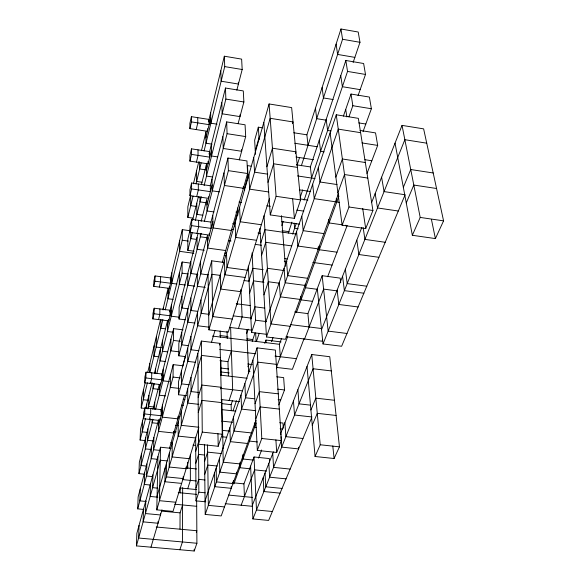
<?xml version="1.0" encoding="UTF-8"?>
<svg xmlns="http://www.w3.org/2000/svg" width="580" height="580" viewBox="0 0 580 580"><rect width="100%" height="100%" fill="white"/><g stroke="black" fill="none" stroke-linecap="round" stroke-linejoin="round"><path stroke-width="0.87" d="M187.717 388.897L187.702 403.086L198.882 404.333M187.746 348.058L187.731 361.391L195.612 362.326M187.768 309.626L187.761 322.183L194.916 323.075M187.797 273.39L187.789 285.237L194.735 286.143M194.046 251.22L187.811 250.371L187.819 239.177L190.537 228.266M193.031 218.145L187.833 217.406L187.84 206.821L190.689 195.069L190.711 205.654L195.96 206.407M187.739 468.596L187.746 462.289M186.158 466.994L186.158 468.734L169.193 467.016L169.382 453.096M182.656 487.657L182.432 541.959L179.865 549.731M183.135 476.825L183.128 478.558L166.329 476.883L166.547 463.014M179.988 529.112L180.083 512.865L182.584 504.955M180.199 492.942L180.228 487.584M181.337 411.235L181.257 425.343L198.94 427.25M181.554 370.598L181.482 383.873L189.196 384.757M181.757 332.311L181.692 344.825L188.703 345.673M181.953 296.17L181.888 307.987L188.181 308.785M156.817 373.622L182.076 273.18L182.135 262L190.798 263.161M165.206 309.952L182.25 240.243L182.309 229.651L190.341 230.768M177.886 417.078L177.871 418.84L162.306 417.143L162.545 404.818M178.249 422.037L178.147 436.102L195.641 437.958M186.499 395.661L178.459 394.755L178.553 381.51L211.7 260.812L224.155 262.486M185.694 356.62L178.749 355.794L178.843 343.302L207.43 235.444L207.625 248.066L225.714 250.538M185.259 319.798L179.031 319.022L179.118 307.219L198.092 233.254M179.379 273.079L179.292 284.251L185.353 285.041M179.619 240.743L179.539 251.329L193.821 253.264M173.862 431.266L173.848 433.013L158.492 431.375L158.739 419.978M172.274 442.961L172.115 456.931L189.247 458.693M143.92 509.458L137.714 508.877L173.05 377.072L173.195 364.631L182.983 365.784M155.563 409.538L173.478 340.431L173.616 328.664L183.135 329.839M170.455 374.977L170.281 387.389L179.176 388.404M170.94 339.082L170.781 350.827L178.575 351.763M171.412 305.073L171.26 316.209L179.285 317.209M171.854 272.803L171.709 283.373L176.922 284.055M168.787 319.29L168.766 320.87L152.83 318.891L152.982 313.352L154.186 308.219L170.121 310.227L170.041 315.767L154.034 313.765L152.83 318.891M169.302 286.607L169.273 288.361L153.743 286.346L153.888 281.082L155.063 275.935L170.6 277.972L170.52 283.236L154.918 281.206L155.063 275.935M165.155 467.9L164.923 481.748L181.634 483.394M160.522 513.264L160.493 514.96L145.421 513.547L145.797 500.815M163.226 369.156L163.002 380.835L169.244 381.546M159.913 418.76L159.877 420.507L143.521 418.731L143.724 412.605L144.913 407.827L161.269 409.625L161.146 415.751L144.71 413.961L143.521 418.731M160.667 382.945L160.631 384.605L144.703 382.786L144.891 376.978L146.051 372.157L161.987 373.998L161.871 379.806L145.87 377.971L144.703 382.786M158.079 521.427L158.043 523.24L143.115 521.862L143.499 509.175M171.035 448.318L160.515 447.216L159.442 500.685L175.827 502.251M162.661 340.185L162.444 351.262L167.627 351.886M163.27 309.8L163.306 308.045M159.906 308.937L159.783 314.483L158.55 319.602M160.645 276.667L160.522 281.931L159.319 287.071M198.686 428.076L173.007 511.393L156.781 509.863L157.941 456.59M159.514 384.388L159.275 395.205L165.438 395.893M160.268 349.812L160.022 360.869L165.169 361.478M160.928 319.471L160.732 328.236L165.177 328.787M152.946 474.788L152.627 487.657L157.789 488.157M153.874 437.53L153.569 449.732L159.775 450.377M154.577 409.291L154.758 402.165M155.469 373.636L155.6 368.546M156.397 336.56L156.136 347.05L161.378 347.681M150.785 408.472L150.612 414.599L149.393 419.369M151.772 372.817L151.612 378.631L150.423 383.438M154.034 313.765L154.186 308.219M150.517 483.626L150.176 496.451L157.847 497.19M151.503 446.484L151.177 458.649L157.332 459.28M152.228 419.217L152.134 422.776L158.13 423.422M153.171 383.598L153.033 388.673L158.362 389.274M154.171 345.738L153.896 356.214L158.224 356.722M146.885 463.913L146.53 476.006L152.576 476.608M147.915 428.837L147.581 440.336L153.838 440.988M148.9 395.444L148.574 406.399L153.816 406.971M149.582 372.331L149.836 363.631M144.637 472.396L144.268 484.445L150.256 485.032M145.718 437.414L145.362 448.884L150.684 449.435M146.617 408.305L146.74 404.108M144.71 413.961L144.913 407.827M145.87 377.971L146.051 372.157M139.041 525.437L138.613 538.03L196.903 543.257L196.671 501.2M140.266 488.904L139.86 500.881L146.117 501.475M141.426 454.125L141.049 465.53L146.276 466.059M142.535 420.986L142.172 431.861L147.284 432.404M143.601 389.368L143.253 399.743L148.574 400.338M196.903 543.257L194.213 551L136.43 545.896L136.865 533.346L160.515 447.216M137.714 508.877L138.134 496.937L158.536 419.942M145 474.244L138.946 473.642L139.338 462.267L150.503 418.767M145.515 440.626L140.113 440.06L140.49 429.214L144.217 414.236M145.624 408.509L141.223 408.023L141.585 397.67L145.246 382.561M191.414 116.667L191.429 121.901L209.119 124.671L209.025 119.437L191.414 116.667L189.885 123.366L189.892 128.6L207.495 131.334L207.451 128.716M153.743 286.346L154.918 281.206M189.892 128.6L191.429 121.901M191.494 148.85L191.509 154.403L209.735 157.158L209.634 151.605L191.494 148.85L189.921 155.571L189.928 161.124L208.061 163.85L208.017 161.465M196.214 129.579L197.78 122.895L197.737 117.66M189.928 161.124L191.509 154.403M196.439 162.103L198.055 155.389L198.012 149.836M191.581 183.019L191.596 188.92L210.388 191.661L210.279 185.76L191.581 183.019L189.957 189.762L189.964 195.663L208.662 198.367L208.633 196.685M189.964 195.663L191.596 188.92M147.719 372.353L160.551 319.435M162.879 309.807L168.12 288.18L167.946 298.736L173.094 299.396M170.179 279.683L182.309 229.651M193.415 183.831L198.773 161.719M201.448 150.684L206.212 131.044M208.416 121.938L224.344 56.217L241.635 59.117L242.179 69.506L236.85 90.139M168.033 293.437L171.781 278.067M205.893 137.931L210.757 117.928M141.223 408.023L147.4 382.771M149.944 372.367L162.879 319.457M187.833 217.406L193.038 196.142M195.996 184.034L201.151 162.951M204.088 150.945L224.714 66.606L224.344 56.217M196.678 196.635L198.345 189.906L198.295 184.005M191.675 219.37L191.69 225.656L211.084 228.375L210.968 222.089L191.675 219.37L190.001 226.12L190.008 232.406L209.293 235.081L209.264 233.29M145.689 408.327L152.061 382.749M154.36 373.527L167.591 320.399L167.41 331.513L173.565 332.267M169.701 311.931L182.135 262M192.473 220.501L198.447 196.526M201.398 184.679L206.726 163.256M209.003 154.113L225.468 88.029L243.295 90.93L243.875 101.978L238.119 123.612M190.008 232.406L191.69 225.656M167.497 325.931L171.332 310.612M206.407 170.469L211.432 150.394M140.113 440.06L145.558 418.397M147.929 408.987L154.28 383.706M187.811 250.371L192.292 232.558M195.337 220.436L201.304 196.721M204.117 185.542L225.859 99.078L225.468 88.029M196.939 233.37L198.657 226.635L198.606 220.349M152.859 409.567L159.311 384.409M161.573 375.601L173.616 328.664M201.115 221.48L206.857 199.1L207.045 210.968L214.056 211.961M210.279 185.76L226.664 121.901L245.064 124.794L245.681 136.576L239.279 159.884M159.406 389.354L163.118 374.97M206.951 205.001L212.142 184.875M138.946 473.642L152.982 419.492M179.031 319.022L201.238 233.349M204.363 221.292L227.077 133.69L226.664 121.901M160.849 411.213L173.195 364.631M210.968 222.089L227.933 158.05L246.95 160.935L247.609 173.522L222.307 262.523M158.623 425.212L162.429 410.952M207.531 241.722L212.896 221.582M178.749 355.794L228.382 170.65L227.933 158.05M182.613 366.35L185.426 356.106M136.43 545.896L160.254 460.215L167.33 460.933M178.459 394.755L211.954 274.289L220.538 275.427M262.617 127.861L258.332 127.187L254.642 140.258L255.49 154.389M169.389 448.688L184.563 395.313M234.501 226.693L234.4 223.981L237.706 212.381L235.922 212.12M244.615 190.291L244.521 188.478L248.037 176.168M255.273 150.778L259.006 137.692M157.078 496.168L201.369 341.076L220.037 343.353L222.234 434.253L218.21 446.288L198.476 444.208L197.838 353.452M208.691 315.447L269.084 103.958L291.638 107.59L300.585 199.904L294.408 218.377L270.273 214.912L263.82 122.387M156.781 509.863L201.506 355.41L220.386 357.664M269.49 198.317L228.223 332.224L208.916 329.839L270.171 118.305L293.031 121.938L292.516 123.605M150.974 547.179L162.001 509.849M211.432 342.512L214.963 330.564M198.143 397.307L201.804 385.048L221.096 387.266L220.581 388.89M266.909 166.75L272.44 148.204L295.923 151.822L295.394 153.497M198.251 412.59L201.949 400.381L221.466 402.571M268.004 182.359L273.622 163.792L297.438 167.403M219.537 344.991L220.037 343.353M195.736 451.095L198.505 442.25M249.023 280.597L252.865 268.286L263.211 269.678M260.819 242.846L264.93 229.694L295.938 234.059M198.476 444.208L202.261 432.107L201.369 341.076M270.273 214.912L276.094 196.315L269.084 103.958M187.724 488.715L190.37 480.37L190.341 454.771M195.801 463.217L198.592 454.401L204.711 455.039M228.375 375.789L227.954 361.652L231.384 350.827M238.452 328.49L242.099 316.97L240.968 290M249.639 293.161L253.532 280.865L263.973 282.25M261.58 255.439L265.742 242.295L291.726 245.905M297.083 165.22L299.498 157.716M308.016 145.312L306.878 134.814L340.967 29L358.215 32.023L359.977 42.297L353.133 62.473M195.924 488.099L198.766 479.363L204.994 479.986M204.61 461.383L207.625 452.132L221.444 453.575M250.901 319.08L254.888 306.82L264.661 308.074M263.146 281.445L267.416 268.315L284.019 270.555M246.725 333.464L248.124 329.179M281.88 225.548L283.214 221.458M301.361 165.735L342.555 39.273L340.967 29M205.777 501.809L195.989 500.866L198.853 492.173L198.418 429.961M204.755 474.28L207.799 465.073L217.384 466.052M229.114 400.476L232.652 389.738L230.623 327.577M266.655 334.326L251.553 332.449L255.591 320.211L252.061 252.916M263.951 294.872L268.279 281.757L278.879 283.163M231.297 410.531L231.115 404.673L232.493 400.534M252.198 341.424L254.997 333.021M288.296 233.102L291.95 222.147M300.193 197.41L302.702 189.892M311.569 178.053L310.358 166.924L345.839 60.48L363.624 63.503L365.501 74.45L358.056 95.627M233.124 410.604L236.466 400.7M247.899 366.792L248.762 364.233M256.411 341.562L259.209 333.268M292.646 234.139L296.271 223.38M304.094 200.194L347.536 71.42L345.839 60.48M205.059 500.801L257.041 347.862L275.384 350.095L281.394 440.604L276.689 452.451L257.317 450.413L252.902 360.042M265.625 322.618L336.269 114.782L358.346 118.342L372.911 210.496L365.712 228.6L342.127 225.214L330.121 132.871M196.301 532.288L196.83 530.729L156.216 527.01M255.969 420.326L221.19 515.939L205.211 514.431L257.796 362.137L276.334 364.356M338.488 193.495L285.447 339.307L266.488 336.958L338.249 129.123L360.615 132.675M264.792 343.433L265.966 340.047L281.097 341.91M343.389 116.138L351.031 94.04L369.38 97.063L371.388 108.743L363.036 131.617M348.95 116.819L352.836 105.719L351.031 94.04M271.549 341.7L272.999 337.567M255.033 403.731L259.34 391.659L278.291 393.834M335.878 177.161L342.367 158.985L365.327 162.523M280.292 356.736L279.422 344.302L281.561 338.357M255.78 418.941L260.144 406.921L279.299 409.074M337.908 192.741L344.513 174.544L367.785 178.067M233.921 483.822L256.092 423.059M287.716 336.4L276.399 367.415L292.378 369.322L304.145 338.437M296.46 312.439L338.93 196.055M276.413 368.684L277.023 367.017M244.419 496.632L243.926 483.872L254.033 456.967L269.352 458.57L269.548 461.999M309.154 326.968L307.9 313.62L322.154 275.696L340.185 278.125L340.736 282.583M257.317 450.413L261.798 438.502L257.041 347.862M342.127 225.214L348.993 206.995L336.269 114.782M258.557 458.099L261.645 449.986M278.813 404.92L284.519 389.956L283.642 377.609L276.732 376.797M327.656 276.718L347.159 225.526L345.441 225.279M367.002 173.442L377.682 145.406L375.536 132.907L360.028 130.435M241.142 505.216L254.635 469.858L266.655 471.09M304.551 339.032L323.604 289.094L337.495 290.935M252.314 505.361L273.376 451.9M307.016 366.524L315.07 456.496L334.087 458.504L339.459 446.839L329.766 356.714L311.743 354.525L280.756 433.166L280.872 434.913M321.537 329.665L361.789 227.512M371.584 202.652L402.027 125.381L423.632 128.862L443.57 220.85L435.399 238.59L412.344 235.284L395.031 143.129M322.661 339.597L322.023 341.2L286.056 336.733M311.649 417.803L268.642 520.419L252.902 518.933L313.084 368.75L331.296 370.924M381.611 177.197L384.061 191.596L405.123 194.749L341.627 346.26L323.017 343.954L404.854 139.707L426.742 143.18M310.909 410.031L315.846 398.148L334.45 400.28M403.339 187.355L410.741 169.527L433.195 172.985M312.265 425.176L317.267 413.337L336.081 415.454M406.261 202.899L413.808 185.049L436.559 188.5M315.07 456.496L320.225 444.773L311.743 354.525M412.344 235.284L420.203 217.427L402.027 125.381M224.475 506.913L208.343 505.368L207.524 444.933M272.375 511.502L256.49 509.979L254.033 456.967M174.594 504.194L196.7 506.304M161.588 511.125L180.083 512.865M178.227 492.601L196.635 494.392M225.243 503.686L252.539 506.318M280.075 493.13L263.885 491.536L263.168 477.804M179.844 487.939L196.7 489.592M198.853 492.173L205.139 492.79M228.375 495.059L252.38 497.408M232.442 482.72L243.926 483.872M282.047 488.425L265.778 486.801L265.046 473.048M182.417 479.58L196.33 480.965M250.052 468.771L239.794 467.719L239.67 464.268M185.97 467.879L196.635 468.959M286.063 478.855L269.627 477.188L268.852 463.391M253.322 460.085L242.976 459.012L242.81 454.684M290.152 469.082L273.564 467.371L272.738 453.524M170.781 442.772L172.557 442.961M192.973 445.107L195.619 445.382M202.261 432.107L222.234 434.253M261.798 438.502L281.394 440.604M320.225 444.773L339.459 446.839M173.565 431.578L176.211 431.861M222.27 436.791L226.758 437.269M257.411 441.938L249.509 441.09L249.32 436.74M247.551 443.483L230.34 441.648L229.919 427.649M280.147 428.75L282.576 429.019M256.36 427.395L254.576 427.206L254.374 422.834M251.387 432.919L234.001 431.041L233.544 416.991M302.977 438.495L285.875 436.646L284.896 422.661M175.457 425.292L178.089 425.575M222.466 430.367L229.6 431.136M279.748 422.689L282.967 423.045L283.323 428.243M178.002 416.324L179.771 416.52M221.821 421.123L232.609 422.305M183.171 399.294L184.947 399.489M221.473 403.593L231.115 404.673M255.78 410.691L241.577 409.103L241.026 394.973M311.996 416.969L294.538 415.019L293.451 400.947M181.598 405.152L183.352 405.348M221.538 409.596L235.806 411.184M149.937 383.061L152.468 383.351M278.117 399.671L280.705 399.968M198.86 392.464L191.037 391.58L191.008 377.348M254.468 398.786L245.492 397.764L244.898 383.59M310.481 405.145L299.019 403.847L297.873 389.731M221.132 399.569L239.663 401.664M173.05 377.072L180.235 377.899M277.544 389.151L284.519 389.956M221.016 388.404L242.418 390.862M220.393 371.903L229.238 372.94M220.697 375.166L247.167 378.262M219.994 360.702L227.954 361.652M247.762 364.008L252.235 364.544M220.588 368.01L228.614 368.96M248.233 371.265L250.002 371.476M219.769 349.428L255.679 353.764M275.021 356.098L296.431 358.687M198.925 350.733L190.965 349.776L190.943 336.414M212.403 336.074L279.422 344.302M173.478 340.431L180.467 341.279M229.586 327.388L251.648 330.136M208.829 327.149L197.642 325.757L197.548 312.344M219.885 335.515L227.976 336.516M246.775 338.829L252.829 339.568M208.93 314.324L201.1 313.33L200.963 299.904M255.591 320.211L266.365 321.567M290.464 324.611L321.508 328.526M232.29 319.036L212.758 316.579L211.7 260.812M290.167 326.322L270.99 323.908L264.031 215.738M346.985 333.478L328.164 331.107L322.154 275.696M197.758 311.358L190.893 310.496L190.871 297.917M233.138 315.832L250.988 318.094M236.249 303.746L250.371 305.558M294.683 311.924L307.9 313.62M299.962 299.389L280.343 296.829L279.285 282.424M358.092 306.972L338.836 304.464L337.125 290.101M205.248 287.375L197.367 286.346L197.28 273.745M312.642 301.382L301.049 299.867L300.723 296.286M245.101 277.457L224.866 274.768L224.438 260.297M305.051 285.418L285.193 282.779L284.07 268.351M363.856 293.226L344.375 290.638L342.577 276.261M207.792 274.811L200.709 273.869L200.586 261.254M317.456 289.333L305.471 287.745L305.131 284.164M197.845 274.434L190.827 273.506L190.805 261.652M244.006 280.539L249.182 281.227M182.076 273.18L188.195 273.992M247.334 270.215L226.976 267.481L226.519 253.011M307.639 278.298L287.665 275.616L286.505 261.188M366.792 286.223L347.202 283.598L345.361 269.207M204.262 250.263L197.106 249.291L197.026 237.423M224.757 253.061L226.533 253.3M284.294 261.174L286.984 261.536M224.185 255.309L225.946 255.555M196.729 239.438L190.769 238.619L190.755 232.587M182.25 240.243L188.21 241.055M284.642 258.593L287.288 258.955M312.852 262.45L332.094 265.082M256.556 240.294L235.683 237.394L235.118 222.908M378.907 257.302L358.853 254.518L356.823 240.106M317.557 249.494L337.002 252.191M207.219 237.742L200.346 236.792L200.317 233.399M228.281 240.656L230.97 241.026M255.142 244.368L261.37 245.231M232.631 223.728L234.4 223.981M282.061 230.71L289.188 231.71M231.435 229.296L233.211 229.549M258.013 233.022L260.652 233.392M231.413 230.506L213.027 227.933L212.766 215.303M281.851 221.632L299.396 224.134M202.942 215.245L196.859 214.382L196.787 203.188M298.192 228.752L294.633 228.244L294.176 223.097M261.348 224.743L240.214 221.749L239.583 207.263M323.901 233.595L303.188 230.666L301.796 216.217M385.207 242.28L364.907 239.402L363.152 227.534M266.844 205.777L270.324 206.277M296.728 210.105L303.818 211.127M238.975 202.057L241.534 202.427M206.146 202.768L200.006 201.883L199.955 196.721M342.867 224.91L329.121 222.938L328.693 219.341M276.094 196.315L300.585 199.904M348.993 206.995L372.911 210.496M420.203 217.427L443.57 220.85M219.385 191.871L212.258 190.835L212.019 178.981M212.758 177.009L206.494 176.081L206.32 164.909M299.331 189.834L310.67 191.509M268.728 191.965L249.654 189.16L248.885 174.696M335.472 201.782L314.237 198.657L312.671 184.222M339.38 202.384L336.755 201.999L336.298 198.411M398.308 211.018L377.507 207.959L375.166 193.553M201.978 182.221L196.635 181.438L196.555 170.868M242.752 188.217L244.521 188.478M300.019 198.918L307.915 200.078M267.743 174.159L254.569 172.188L253.721 157.738M337.016 184.541L319.993 181.989L318.326 167.569M228.382 170.65L247.609 173.522M205.654 169.846L199.68 168.961L199.614 161.914M217.587 156.912L211.548 155.991L211.316 144.848M250.995 166.148L247.479 165.619L248.131 177.973M297.446 175.928L315.07 178.575M212.062 144.159L205.972 143.224L205.813 132.69M295.959 157.02L313.591 159.725M296.373 164.8L310.358 166.924M324.155 151.873L320.58 151.315L319.261 140.215M364.936 159.703L371.831 160.769M217.05 124.178L210.866 123.206L210.656 112.709M294.807 143.26L317.376 146.769M227.077 133.69L245.681 136.576M331.057 131.036L327.606 130.493L326.192 119.422M362 142.934L377.682 145.406M293.792 132.762L306.878 134.814M326.236 120.205L316.695 118.675L315.447 108.221M225.859 99.078L243.875 101.978M358.81 122.916L365.806 124.033M333.13 99.535L323.444 97.947L322.11 87.529M352.836 105.719L371.388 108.743M224.714 66.606L242.179 69.506M360.158 89.646L342.381 86.695L340.757 75.712M347.536 71.42L365.501 74.45M354.866 57.377L337.618 54.433L336.103 44.116M342.555 39.273L359.977 42.297M431.418 219.349L435.399 238.59M362.696 208.43L365.712 228.6M345.724 109.381L346.84 116.906M318.949 246.145L319.341 249.741M318.152 247.189L318.34 248.885L297.881 246.043L296.568 231.594M317.296 288.623L323.017 343.954M332.797 445.991L334.087 458.504M292.668 199.034L294.408 218.377M281.401 215.637L285.411 266.307M298.475 447.173L298.613 448.913L281.684 447.108L280.988 436.653M258.332 127.187L259.122 139.497M275.899 439.887L276.689 452.451M259.949 228.375L266.488 336.958M265.966 340.047L266.126 342.744M255.642 333.043L256.084 341.548M248.32 266.14L251.553 332.449M238.337 82.309L238.423 84.042L221.139 81.215L220.813 70.796M239.902 114.905L239.982 116.609L222.155 113.789L221.814 102.703M241.563 149.596L241.643 151.286L223.242 148.473L222.872 136.662M243.325 186.477L243.411 188.275L224.402 185.484L224.011 172.876M246.718 329.578L248.689 373.158M250.603 466.11L252.902 518.933M237.524 207.974L237.822 215.093M240.649 289.855L240.722 291.66L220.726 289.058L220.356 274.601M237.408 301.564L237.51 304.268M240.048 462.195L240.106 463.927L223.249 462.195L222.908 448.289M236.451 472.105L236.51 473.831L219.813 472.142L219.508 458.28M233.472 480.385L233.581 483.814M232.928 481.806L232.979 483.532L216.449 481.878L216.18 468.075M227.048 331.267L227.258 338.445M231.188 486.584L231.239 488.302L214.796 486.678L214.542 472.888M220.168 331.057L220.32 337.335M220.879 360.049L221.256 375.449M221.843 399.569L223.039 448.362M217.942 433.659L218.21 446.288M208.039 274.144L208.916 329.839M204.421 444.345L205.211 514.431M195.67 437.095L195.989 500.866M194.206 549.216L194.213 551"/></g></svg>
